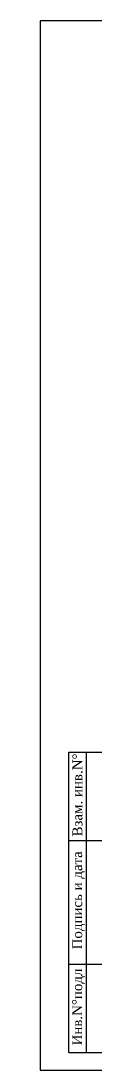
# Model space of a CAD drawing. Header units: millimetres. Extents: x 3380 to 11503, y -2610 to -1453.
# Drawn here: x 9598.2 to 9614.1, y -2608.2 to -2311.2 of the extents above; entities that cross this region are included whole.
import ezdxf
from ezdxf.enums import TextEntityAlignment as Align

# ---------------------------------------------------------------- set-up
doc = ezdxf.new("R2010")
doc.units = ezdxf.units.MM
doc.layers.add('ГЛ_Штамп_РамкаВнеш', color=6, linetype='Continuous', plot=False)
doc.layers.add('ГЛ_Штамп_РамкаВнутр', color=7, linetype='Continuous')
doc.layers.add('ГЛ_Штамп_Текст', color=7, linetype='Continuous')
doc.styles.add('ГеологияШтамп', font='times.ttf')

# ---------------------------------------------------------------- blocks, each defined once
blk = doc.blocks.new('*U44')
at = {"layer": 'ГЛ_Штамп_РамкаВнеш'}
blk.add_lwpolyline([(0, 0), (840, 0), (840, 297), (0, 297)], close=True, dxfattribs=at)
at = {"layer": 'ГЛ_Штамп_РамкаВнутр', "lineweight": -2}
for p, q in [((8, 5), (8, 90)), ((8, 90), (20, 90)), ((13, 5), (13, 90)), ((8, 65), (20, 65)), ((8, 30), (20, 30)), ((8, 5), (20, 5))]:
    blk.add_line(p, q, dxfattribs=at)
at = {"layer": 'ГЛ_Штамп_Текст', "style": 'ГеологияШтамп'}
for s, p in [('Взам. инв.N%%d', (10.46, 77.87)), ('Подпись и дата', (10.39, 48.04)), ('Инв.N%%dподл', (10.39, 17.84))]:
    blk.add_text(s, height=2.8, rotation=90, dxfattribs=at).set_placement(p, align=Align.MIDDLE_CENTER)
at = {"layer": 'ГЛ_Штамп_Текст', "style": 'ГеологияШтамп', "flags": 8}
for tag, p in [('Приложение', (821.67, 288.5)), ('Лист', (835, 288.5))]:
    blk.add_attdef(tag, text='', height=3, dxfattribs=at).set_placement(p, align=Align.MIDDLE_RIGHT)

msp = doc.modelspace()

# ---------------------------------------------------------------- block references
at = {"color": 7}
msp.add_blockref('*U44', (9598.18, -2608.21), dxfattribs=at)

doc.saveas('drawing.dxf')
